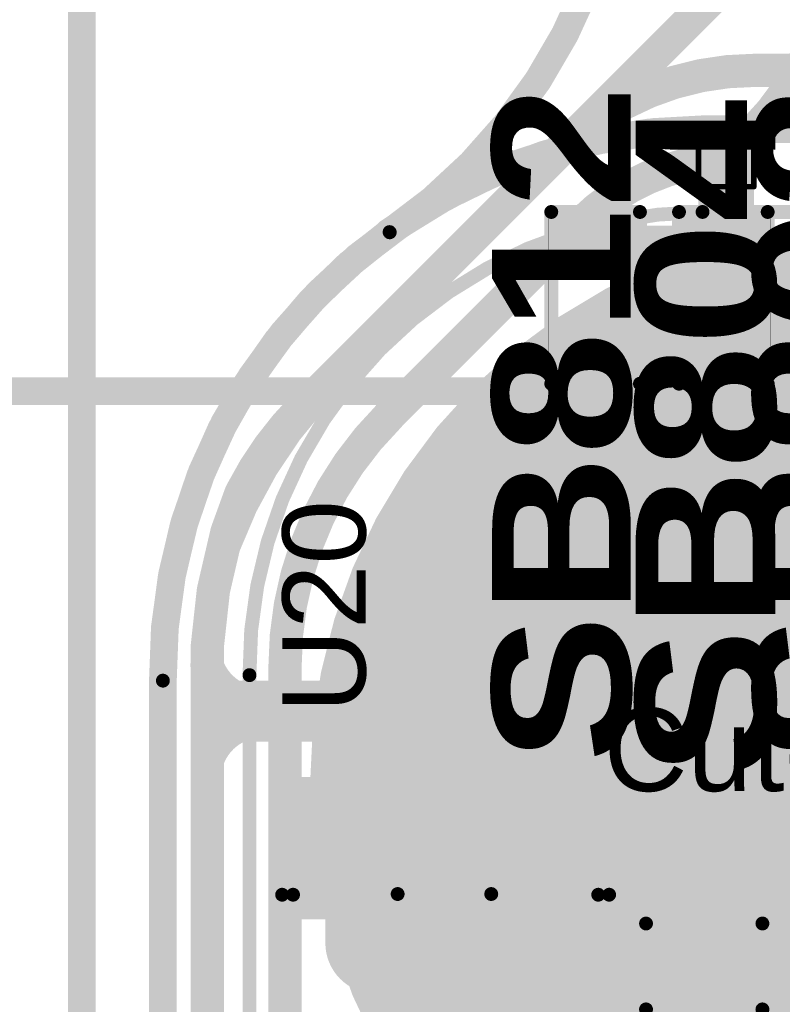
# Model space of a CAD drawing. Header units: inches. Extents: x -17 to 443, y -40 to 218.
# Drawn here: x -3.09 to 3.9, y 21.54 to 30.56 of the extents above; entities that cross this region are included whole.
import ezdxf

# ---------------------------------------------------------------- set-up
doc = ezdxf.new("R2010")
doc.units = ezdxf.units.IN
for name, color, linetype in [('Board Outline', 216, 'Continuous'), ('Bottom Layer', 5, 'Continuous'), ('Bottom Overlay', 54, 'Continuous'), ('Bottom Paste', 16, 'Continuous'), ('Bottom Solder', 6, 'Continuous'), ('Dimension', 6, 'Continuous'), ('Drill Drawing', 1, 'Continuous'), ('Fabrication', 76, 'Continuous'), ('Top Layer', 1, 'Continuous'), ('Top Overlay', 2, 'Continuous'), ('Top Paste', 8, 'Continuous'), ('Top Solder', 216, 'Continuous'), ('Via Holes', 16, 'Continuous')]:
    doc.layers.add(name, color=color, linetype=linetype)
doc.styles.add('Arial', font='', dxfattribs={"height": 0.2})
doc.styles.add('Arial Black_Bold', font='', dxfattribs={"height": 0.2})
doc.styles.get('Arial').set_extended_font_data('Arial')
doc.styles.get('Arial Black_Bold').set_extended_font_data('Arial Black', bold=True)

# ---------------------------------------------------------------- blocks, each defined once
blk = doc.blocks.new('S______B______0402_32')
at = {"layer": 'Top Layer'}
for points in [[(-0.6985, -0.3175), (-0.6985, 0.3174999999999999), (-0.2413000000000001, 0.3175), (-0.2412999999999999, -0.3174999999999999)], [(0.2413000000000001, -0.3175), (0.2412999999999999, 0.3174999999999999), (0.6985, 0.3175), (0.6985, -0.3174999999999999)]]:
    blk.add_hatch(color=1, dxfattribs=at).paths.add_polyline_path(points)
at = {"layer": 'Top Paste'}
for points in [[(-0.6985, -0.3175), (-0.6985, 0.3174999999999999), (-0.2413000000000001, 0.3175), (-0.2412999999999999, -0.3174999999999999)], [(0.2413000000000001, -0.3175), (0.2412999999999999, 0.3174999999999999), (0.6985, 0.3175), (0.6985, -0.3174999999999999)]]:
    blk.add_hatch(color=8, dxfattribs=at).paths.add_polyline_path(points)
at = {"layer": 'Top Solder'}
for points in [[(-0.75350116, -0.3725011600000001), (-0.75350116, 0.3725011599999999), (-0.18629884, 0.3725011600000001), (-0.1862988399999999, -0.3725011599999999)], [(0.18629884, -0.3725011600000001), (0.1862988399999999, 0.3725011599999999), (0.75350116, 0.3725011600000001), (0.75350116, -0.3725011599999999)]]:
    blk.add_hatch(color=216, dxfattribs=at).paths.add_polyline_path(points)
at = {"layer": 'Top Overlay'}
for points in [[(0.7874, 0.4064, 0.127, 0.127, 0), (-0.7874, 0.4064, 0.127, 0.127, 0)], [(-0.7874, -0.4064, 0.127, 0.127, 0), (-0.7874, 0.4064, 0.127, 0.127, 0)], [(0.7874, -0.4064, 0.127, 0.127, 0), (0.7874, 0.4064, 0.127, 0.127, 0)], [(0.7874, -0.4064, 0.127, 0.127, 0), (-0.7874, -0.4064, 0.127, 0.127, 0)], [(0.8128, -0.4318, 0.0032258, 0.0032258, 0), (-0.8128, -0.4318, 0.0032258, 0.0032258, 0)]]:
    blk.add_lwpolyline(points, format="xyseb", dxfattribs=at)
for points in [[(-0.8191499999999999, 0.4064, 0.0635, 0.0635, 1), (-0.7556499999999999, 0.4064, 0.0635, 0.0635, 1)], [(-0.8191499999999999, 0.4064, 0.0635, 0.0635, 1), (-0.7556499999999999, 0.4064, 0.0635, 0.0635, 1)], [(0.7556499999999999, 0.4064, 0.0635, 0.0635, 1), (0.8191499999999999, 0.4064, 0.0635, 0.0635, 1)], [(0.7556499999999999, 0.4064, 0.0635, 0.0635, 1), (0.8191499999999999, 0.4064, 0.0635, 0.0635, 1)], [(-0.8191499999999999, -0.4064, 0.0635, 0.0635, 1), (-0.7556499999999999, -0.4064, 0.0635, 0.0635, 1)], [(-0.8191499999999999, -0.4064, 0.0635, 0.0635, 1), (-0.7556499999999999, -0.4064, 0.0635, 0.0635, 1)], [(0.7556499999999999, -0.4064, 0.0635, 0.0635, 1), (0.8191499999999999, -0.4064, 0.0635, 0.0635, 1)], [(0.7556499999999999, -0.4064, 0.0635, 0.0635, 1), (0.8191499999999999, -0.4064, 0.0635, 0.0635, 1)], [(-0.81360518, -0.4318, 0.0016129, 0.0016129, 1), (-0.8119948199999999, -0.4318, 0.0016129, 0.0016129, 1)], [(0.8119948199999999, -0.4318, 0.0016129, 0.0016129, 1), (0.81360518, -0.4318, 0.0016129, 0.0016129, 1)]]:
    blk.add_lwpolyline(points, format="xyseb", close=True, dxfattribs=at)
blk = doc.blocks.new('SEMG_PAD_B_64')
at = {"layer": 'Bottom Layer'}
h = blk.add_hatch(color=5, dxfattribs=at)
edge = h.paths.add_edge_path()
edge.add_arc((2.794e-05, -9.98718602), 5.00000016, 0, 360)
at = {"layer": 'Bottom Paste'}
h = blk.add_hatch(color=16, dxfattribs=at)
edge = h.paths.add_edge_path()
edge.add_arc((2.794e-05, -9.98718602), 5.00000016, 0, 360)
at = {"layer": 'Bottom Solder'}
h = blk.add_hatch(color=6, dxfattribs=at)
edge = h.paths.add_edge_path()
edge.add_arc((2.794e-05, -9.98718602), 5.10160016, 0, 360)
at = {"layer": 'Bottom Overlay'}
for points in [[(5.683262699999999, 10.96579468, 0.127, 0.127, 0), (5.683262699999999, -10.96562958, 0.127, 0.127, 0)], [(5.683262699999999, -10.9657134, 0.127, 0.127, -0.4142135623730934), (1.53071576, -15.21263658, 0.127, 0.127, 0)], [(1.53071576, -15.21263658, 0.127, 0.127, 0), (-1.53065988, -15.21263658, 0.127, 0.127, 0)]]:
    blk.add_lwpolyline(points, format="xyseb", dxfattribs=at)
for points in [[(5.6515127, -10.96562958, 0.0635, 0.0635, 1), (5.715012699999999, -10.96562958, 0.0635, 0.0635, 1)], [(5.6515127, -10.9657134, 0.0635, 0.0635, 1), (5.715012699999999, -10.9657134, 0.0635, 0.0635, 1)], [(1.49896576, -15.21263658, 0.0635, 0.0635, 1), (1.56246576, -15.21263658, 0.0635, 0.0635, 1)], [(1.49896576, -15.21263658, 0.0635, 0.0635, 1), (1.56246576, -15.21263658, 0.0635, 0.0635, 1)]]:
    blk.add_lwpolyline(points, format="xyseb", close=True, dxfattribs=at)
blk = doc.blocks.new('SOT_23_5_69')
at = {"layer": 'Top Layer'}
for points in [[(-1.85000011, 1.25000004), (-0.74999977, 1.25000004), (-0.74999977, 0.65000124), (-1.85000011, 0.65000124)], [(0.74999977, 1.25000004), (1.85000011, 1.25000004), (1.85000011, 0.65000124), (0.74999977, 0.65000124)], [(-1.85000011, 0.2999994), (-0.74999977, 0.2999994), (-0.74999977, -0.2999994), (-1.85000011, -0.2999994)], [(-1.85000011, -0.65000124), (-0.74999977, -0.65000124), (-0.74999977, -1.25000004), (-1.85000011, -1.25000004)], [(0.74999977, -0.65000124), (1.85000011, -0.65000124), (1.85000011, -1.25000004), (0.74999977, -1.25000004)]]:
    blk.add_hatch(color=1, dxfattribs=at).paths.add_polyline_path(points)
at = {"layer": 'Top Paste'}
for points in [[(-1.85000011, 1.25000004), (-0.74999977, 1.25000004), (-0.74999977, 0.65000124), (-1.85000011, 0.65000124)], [(0.74999977, 1.25000004), (1.85000011, 1.25000004), (1.85000011, 0.65000124), (0.74999977, 0.65000124)], [(-1.85000011, 0.2999994), (-0.74999977, 0.2999994), (-0.74999977, -0.2999994), (-1.85000011, -0.2999994)], [(-1.85000011, -0.65000124), (-0.74999977, -0.65000124), (-0.74999977, -1.25000004), (-1.85000011, -1.25000004)], [(0.74999977, -0.65000124), (1.85000011, -0.65000124), (1.85000011, -1.25000004), (0.74999977, -1.25000004)]]:
    blk.add_hatch(color=8, dxfattribs=at).paths.add_polyline_path(points)
at = {"layer": 'Top Solder'}
for points in [[(-1.95160011, 1.35160004), (-0.6483997699999999, 1.35160004), (-0.6483997699999999, 0.54840124), (-1.95160011, 0.54840124)], [(0.6483997699999999, 1.35160004), (1.95160011, 1.35160004), (1.95160011, 0.54840124), (0.6483997699999999, 0.54840124)], [(-1.95160011, 0.4015993999999999), (-0.6483997699999999, 0.4015993999999999), (-0.6483997699999999, -0.4015993999999999), (-1.95160011, -0.4015993999999999)], [(-1.95160011, -0.54840124), (-0.6483997699999999, -0.54840124), (-0.6483997699999999, -1.35160004), (-1.95160011, -1.35160004)], [(0.6483997699999999, -0.54840124), (1.95160011, -0.54840124), (1.95160011, -1.35160004), (0.6483997699999999, -1.35160004)]]:
    blk.add_hatch(color=216, dxfattribs=at).paths.add_polyline_path(points)
at = {"layer": 'Top Overlay'}
for points in [[(-0.87900256, 1.4986, 0.127, 0.127, 0), (-0.87900256, 1.3986002, 0.127, 0.127, 0)], [(-0.87900256, 1.4986, 0.127, 0.127, 0), (0.8735949, 1.4986, 0.127, 0.127, 0)], [(0.8735949, 1.4986, 0.127, 0.127, 0), (0.8735974400000001, 1.3986002, 0.127, 0.127, 0)], [(-2.1336, 1.0668, 0.127, 0.127, 0), (-2.1336, 0.8128, 0.127, 0.127, 0)], [(-2.1336, 1.0668, 0.127, 0.127, 0), (-2.0066, 0.9397999999999999, 0.127, 0.127, 0)], [(-2.0066, 0.9397999999999999, 0.127, 0.127, 0), (-2.1336, 0.8128, 0.127, 0.127, 0)], [(0.88000078, 0.43999912, 0.127, 0.127, 0), (0.8800033199999999, -0.41800018, 0.127, 0.127, 0)], [(-0.87900256, -1.3986002, 0.127, 0.127, 0), (-0.87900256, -1.4986, 0.127, 0.127, 0)], [(0.8735974400000001, -1.3986002, 0.127, 0.127, 0), (0.8735949, -1.4986, 0.127, 0.127, 0)], [(-0.87900256, -1.4986, 0.127, 0.127, 0), (0.8735949, -1.4986, 0.127, 0.127, 0)]]:
    blk.add_lwpolyline(points, format="xyseb", dxfattribs=at)
for points in [[(-0.9107525599999998, 1.4986, 0.0635, 0.0635, 1), (-0.8472525599999999, 1.4986, 0.0635, 0.0635, 1)], [(-0.9107525599999998, 1.4986, 0.0635, 0.0635, 1), (-0.8472525599999999, 1.4986, 0.0635, 0.0635, 1)], [(0.8418448999999999, 1.4986, 0.0635, 0.0635, 1), (0.9053449, 1.4986, 0.0635, 0.0635, 1)], [(0.8418448999999999, 1.4986, 0.0635, 0.0635, 1), (0.9053449, 1.4986, 0.0635, 0.0635, 1)], [(-0.9107525599999998, 1.3986002, 0.0635, 0.0635, 1), (-0.8472525599999999, 1.3986002, 0.0635, 0.0635, 1)], [(0.84184744, 1.3986002, 0.0635, 0.0635, 1), (0.9053474399999999, 1.3986002, 0.0635, 0.0635, 1)], [(-2.16535, 1.0668, 0.0635, 0.0635, 1), (-2.10185, 1.0668, 0.0635, 0.0635, 1)], [(-2.16535, 1.0668, 0.0635, 0.0635, 1), (-2.10185, 1.0668, 0.0635, 0.0635, 1)], [(-2.03835, 0.9397999999999999, 0.0635, 0.0635, 1), (-1.97485, 0.9397999999999999, 0.0635, 0.0635, 1)], [(-2.03835, 0.9397999999999999, 0.0635, 0.0635, 1), (-1.97485, 0.9397999999999999, 0.0635, 0.0635, 1)], [(-2.16535, 0.8128, 0.0635, 0.0635, 1), (-2.10185, 0.8128, 0.0635, 0.0635, 1)], [(-2.16535, 0.8128, 0.0635, 0.0635, 1), (-2.10185, 0.8128, 0.0635, 0.0635, 1)], [(0.84825078, 0.43999912, 0.0635, 0.0635, 1), (0.91175078, 0.43999912, 0.0635, 0.0635, 1)], [(0.8482533200000001, -0.41800018, 0.0635, 0.0635, 1), (0.9117533199999999, -0.41800018, 0.0635, 0.0635, 1)], [(-0.9107525599999998, -1.3986002, 0.0635, 0.0635, 1), (-0.8472525599999999, -1.3986002, 0.0635, 0.0635, 1)], [(0.84184744, -1.3986002, 0.0635, 0.0635, 1), (0.9053474399999999, -1.3986002, 0.0635, 0.0635, 1)], [(-0.9107525599999998, -1.4986, 0.0635, 0.0635, 1), (-0.8472525599999999, -1.4986, 0.0635, 0.0635, 1)], [(-0.9107525599999998, -1.4986, 0.0635, 0.0635, 1), (-0.8472525599999999, -1.4986, 0.0635, 0.0635, 1)], [(0.8418448999999999, -1.4986, 0.0635, 0.0635, 1), (0.9053449, -1.4986, 0.0635, 0.0635, 1)], [(0.8418448999999999, -1.4986, 0.0635, 0.0635, 1), (0.9053449, -1.4986, 0.0635, 0.0635, 1)]]:
    blk.add_lwpolyline(points, format="xyseb", close=True, dxfattribs=at)
blk = doc.blocks.new('S______B______0402_91')
at = {"layer": 'Top Layer'}
for points in [[(-0.6985, -0.3175), (-0.6985, 0.3175), (-0.2412999999999999, 0.3175), (-0.2413, -0.3175)], [(0.2412999999999999, -0.3175), (0.2413, 0.3175), (0.6985, 0.3175), (0.6985, -0.3175)]]:
    blk.add_hatch(color=1, dxfattribs=at).paths.add_polyline_path(points)
at = {"layer": 'Top Paste'}
for points in [[(-0.6985, -0.3175), (-0.6985, 0.3175), (-0.2412999999999999, 0.3175), (-0.2413, -0.3175)], [(0.2412999999999999, -0.3175), (0.2413, 0.3175), (0.6985, 0.3175), (0.6985, -0.3175)]]:
    blk.add_hatch(color=8, dxfattribs=at).paths.add_polyline_path(points)
at = {"layer": 'Top Solder'}
for points in [[(-0.75350116, -0.37250116), (-0.75350116, 0.37250116), (-0.1862988399999999, 0.37250116), (-0.18629884, -0.37250116)], [(0.1862988399999999, -0.37250116), (0.18629884, 0.37250116), (0.75350116, 0.37250116), (0.75350116, -0.37250116)]]:
    blk.add_hatch(color=216, dxfattribs=at).paths.add_polyline_path(points)
at = {"layer": 'Top Overlay'}
for points in [[(-0.7874, 0.4064, 0.127, 0.127, 0), (0.7874, 0.4064, 0.127, 0.127, 0)], [(-0.7874, 0.4064, 0.127, 0.127, 0), (-0.7874, -0.4064, 0.127, 0.127, 0)], [(0.7874, 0.4064, 0.127, 0.127, 0), (0.7874, -0.4064, 0.127, 0.127, 0)], [(-0.7874, -0.4064, 0.127, 0.127, 0), (0.7874, -0.4064, 0.127, 0.127, 0)], [(-0.8128, -0.4318, 0.0032258, 0.0032258, 0), (0.8128, -0.4318, 0.0032258, 0.0032258, 0)]]:
    blk.add_lwpolyline(points, format="xyseb", dxfattribs=at)
for points in [[(-0.8191499999999999, 0.4064, 0.0635, 0.0635, 1), (-0.7556499999999999, 0.4064, 0.0635, 0.0635, 1)], [(-0.8191499999999999, 0.4064, 0.0635, 0.0635, 1), (-0.7556499999999999, 0.4064, 0.0635, 0.0635, 1)], [(0.7556499999999999, 0.4064, 0.0635, 0.0635, 1), (0.8191499999999999, 0.4064, 0.0635, 0.0635, 1)], [(0.7556499999999999, 0.4064, 0.0635, 0.0635, 1), (0.8191499999999999, 0.4064, 0.0635, 0.0635, 1)], [(-0.8191499999999999, -0.4064, 0.0635, 0.0635, 1), (-0.7556499999999999, -0.4064, 0.0635, 0.0635, 1)], [(-0.8191499999999999, -0.4064, 0.0635, 0.0635, 1), (-0.7556499999999999, -0.4064, 0.0635, 0.0635, 1)], [(0.7556499999999999, -0.4064, 0.0635, 0.0635, 1), (0.8191499999999999, -0.4064, 0.0635, 0.0635, 1)], [(0.7556499999999999, -0.4064, 0.0635, 0.0635, 1), (0.8191499999999999, -0.4064, 0.0635, 0.0635, 1)], [(-0.81360518, -0.4318, 0.0016129, 0.0016129, 1), (-0.8119948199999999, -0.4318, 0.0016129, 0.0016129, 1)], [(0.8119948199999999, -0.4318, 0.0016129, 0.0016129, 1), (0.81360518, -0.4318, 0.0016129, 0.0016129, 1)]]:
    blk.add_lwpolyline(points, format="xyseb", close=True, dxfattribs=at)
at = {"layer": 'Top Overlay', "style": 'Arial Black_Bold'}
blk.add_text('SB804', height=1.27, dxfattribs=at).set_placement((-4.388096379999999, -0.46522386))
blk = doc.blocks.new('C___0603_219')
at = {"layer": 'Top Layer'}
for points in [[(-0.3809999999999999, 0.4445), (-0.3809999999999999, -0.4445), (-1.143, -0.4445), (-1.143, 0.4445)], [(1.143, 0.4445), (1.143, -0.4445), (0.3809999999999999, -0.4445), (0.3809999999999999, 0.4445)]]:
    blk.add_hatch(color=1, dxfattribs=at).paths.add_polyline_path(points)
at = {"layer": 'Top Paste'}
for points in [[(-0.3809999999999999, 0.4445), (-0.3809999999999999, -0.4445), (-1.143, -0.4445), (-1.143, 0.4445)], [(1.143, 0.4445), (1.143, -0.4445), (0.3809999999999999, -0.4445), (0.3809999999999999, 0.4445)]]:
    blk.add_hatch(color=8, dxfattribs=at).paths.add_polyline_path(points)
at = {"layer": 'Top Solder'}
for points in [[(-0.3210001199999999, 0.50449988), (-0.3210001199999999, -0.50449988), (-1.20299988, -0.50449988), (-1.20299988, 0.50449988)], [(1.20299988, 0.50449988), (1.20299988, -0.50449988), (0.3210001199999999, -0.50449988), (0.3210001199999999, 0.50449988)]]:
    blk.add_hatch(color=216, dxfattribs=at).paths.add_polyline_path(points)
at = {"layer": 'Top Overlay'}
for points in [[(-0.4571999999999999, 0.5334, 0.127, 0.127, 0), (-1.2446, 0.5334, 0.127, 0.127, 0)], [(-1.2446, -0.5334, 0.127, 0.127, 0), (-1.2446, 0.5334, 0.127, 0.127, 0)], [(1.2446, 0.5334, 0.127, 0.127, 0), (0.4571999999999999, 0.5334, 0.127, 0.127, 0)], [(1.2446, -0.5334, 0.127, 0.127, 0), (1.2446, 0.5334, 0.127, 0.127, 0)], [(-0.4571999999999999, -0.5334, 0.127, 0.127, 0), (-1.2446, -0.5334, 0.127, 0.127, 0)], [(1.2446, -0.5334, 0.127, 0.127, 0), (0.4571999999999999, -0.5334, 0.127, 0.127, 0)]]:
    blk.add_lwpolyline(points, format="xyseb", dxfattribs=at)
for points in [[(-1.27635, 0.5334, 0.0635, 0.0635, 1), (-1.21285, 0.5334, 0.0635, 0.0635, 1)], [(-1.27635, 0.5334, 0.0635, 0.0635, 1), (-1.21285, 0.5334, 0.0635, 0.0635, 1)], [(-0.4889499999999999, 0.5334, 0.0635, 0.0635, 1), (-0.42545, 0.5334, 0.0635, 0.0635, 1)], [(0.42545, 0.5334, 0.0635, 0.0635, 1), (0.4889499999999999, 0.5334, 0.0635, 0.0635, 1)], [(1.21285, 0.5334, 0.0635, 0.0635, 1), (1.27635, 0.5334, 0.0635, 0.0635, 1)], [(1.21285, 0.5334, 0.0635, 0.0635, 1), (1.27635, 0.5334, 0.0635, 0.0635, 1)], [(-1.27635, -0.5334, 0.0635, 0.0635, 1), (-1.21285, -0.5334, 0.0635, 0.0635, 1)], [(-1.27635, -0.5334, 0.0635, 0.0635, 1), (-1.21285, -0.5334, 0.0635, 0.0635, 1)], [(-0.4889499999999999, -0.5334, 0.0635, 0.0635, 1), (-0.42545, -0.5334, 0.0635, 0.0635, 1)], [(0.42545, -0.5334, 0.0635, 0.0635, 1), (0.4889499999999999, -0.5334, 0.0635, 0.0635, 1)], [(1.21285, -0.5334, 0.0635, 0.0635, 1), (1.27635, -0.5334, 0.0635, 0.0635, 1)], [(1.21285, -0.5334, 0.0635, 0.0635, 1), (1.27635, -0.5334, 0.0635, 0.0635, 1)]]:
    blk.add_lwpolyline(points, format="xyseb", close=True, dxfattribs=at)

msp = doc.modelspace()

# ---------------------------------------------------------------- hatches: boundary and pattern name
at = {"layer": 'Bottom Layer'}
h = msp.add_hatch(color=5, dxfattribs=at)
edge = h.paths.add_edge_path()
edge.add_arc((3.38441538, 29.28747762), 0.2999994, 0, 360)
at = {"layer": 'Top Layer'}
h = msp.add_hatch(color=1, dxfattribs=at)
edge = h.paths.add_edge_path()
edge.add_arc((3.38441538, 29.28747762), 0.2999994, 0, 360)
for points in [[(-1.2498832, 23.94308902), (1.9086576, 23.94308902), (1.9086576, 24.50402262), (-1.2498832, 24.50402262)], [(1.46373596, 22.41747612), (2.44211856, 22.41747612), (2.44211856, 24.17685284), (1.46373596, 24.17685284)]]:
    msp.add_hatch(color=1, dxfattribs=at).paths.add_polyline_path(points)
at = {"layer": 'Via Holes'}
h = msp.add_hatch(color=7, dxfattribs=at)
edge = h.paths.add_edge_path()
edge.add_arc((3.38441538, 29.28747762), 0.1499997, 0, 360)

# ---------------------------------------------------------------- linework, layer by layer
at = {"layer": 'Board Outline'}
for points in [[(2.46999252, 32.79238044, 0.127, 0.127, -0.2500687460615742), (0.30141672, 28.61523106, 0.127, 0.127, 0)], [(-1.7777841, 24.50402262, 0.127, 0.127, -0.2441754300213252), (0.29994352, 28.61727575999999, 0.127, 0.127, 0)], [(-1.77794412, 2.64836656, 0.127, 0.127, 0), (-1.7777841, 24.50402262, 0.127, 0.127, 0)]]:
    msp.add_lwpolyline(points, format="xyseb", dxfattribs=at)
for points in [[(0.26819352, 28.61727575999999, 0.0635, 0.0635, 1), (0.33169352, 28.61727575999999, 0.0635, 0.0635, 1)], [(0.26966672, 28.61523106, 0.0635, 0.0635, 1), (0.33316672, 28.61523106, 0.0635, 0.0635, 1)], [(-1.8095341, 24.50402262, 0.0635, 0.0635, 1), (-1.7460341, 24.50402262, 0.0635, 0.0635, 1)], [(-1.8095341, 24.50402262, 0.0635, 0.0635, 1), (-1.7460341, 24.50402262, 0.0635, 0.0635, 1)]]:
    msp.add_lwpolyline(points, format="xyseb", close=True, dxfattribs=at)
at = {"layer": 'Bottom Layer'}
for points in [[(4.37747156, 31.33263736, 0.3048, 0.3048, -0.198912367379658), (3.63352334, 29.53658558, 0.3048, 0.3048, 0)], [(-0.4857622999999999, 27.01931096, 0.3048, 0.3048, 0), (3.24501764, 30.75008836, 0.3048, 0.3048, 0)], [(3.38441538, 29.28747762, 0.3048, 0.3048, 0), (3.63352334, 29.53658558, 0.3048, 0.3048, 0)], [(2.06109824, 28.69982068, 0.3048, 0.3048, -0.1858357086399602), (3.38441538, 29.28747762, 0.3048, 0.3048, 0)], [(0.29372814, 26.93245058, 0.3048, 0.3048, 0), (2.06109824, 28.69982068, 0.3048, 0.3048, 0)], [(-1.05392728, 26.23686142, 0.3048, 0.3048, -0.07877396736360434), (-0.4862956999999999, 27.01877756, 0.3048, 0.3048, 0)], [(-0.4862956999999999, 27.01877756, 0.3048, 0.3048, -6.112010334763618e-05), (-0.4857622999999999, 27.01931096, 0.3048, 0.3048, 0)], [(-0.6585127799999999, 24.63182272, 0.3048, 0.3048, -0.1989795431283382), (0.29372814, 26.92988772, 0.3048, 0.3048, 0)], [(-1.19028718, 25.86768004, 0.3048, 0.3048, 0), (-1.0625836, 26.21971388, 0.3048, 0.3048, 0)], [(-1.0625836, 26.21971642, 0.3048, 0.3048, 0), (-1.06257852, 26.21972912, 0.3048, 0.3048, 0)], [(-1.0625836, 26.21971388, 0.3048, 0.3048, 0), (-1.06258106, 26.2197215, 0.3048, 0.3048, 0)], [(-1.0625836, 26.21971388, 0.3048, 0.3048, 0), (-1.0625836, 26.21971642, 0.3048, 0.3048, 0)], [(-1.06257598, 26.21972912, 0.3048, 0.3048, -0.00155508119086942), (-1.05392728, 26.23686142, 0.3048, 0.3048, 0)], [(-1.31488688, 25.33130824, 0.3048, 0.3048, 0), (-1.19028718, 25.86768004, 0.3048, 0.3048, 0)], [(-1.3713968, 24.8125742, 0.3048, 0.3048, 0), (-1.31488688, 25.33130824, 0.3048, 0.3048, 0)], [(-1.3713968, 16.7669464, 0.3048, 0.3048, 0), (-1.3713968, 24.8125742, 0.3048, 0.3048, 0)], [(-0.6585127799999999, 24.63182272, 0.3048, 0.3048, 0), (-0.6585102399999999, 24.6300625, 0.3048, 0.3048, 0)], [(-0.6585102399999999, 19.22757394, 0.3048, 0.3048, 0), (-0.6585102399999999, 24.6300625, 0.3048, 0.3048, 0)]]:
    msp.add_lwpolyline(points, format="xyseb", dxfattribs=at)
for points in [[(3.55732334, 29.53658558, 0.1524, 0.1524, 1), (3.70972334, 29.53658558, 0.1524, 0.1524, 1)], [(3.55732334, 29.53658558, 0.1524, 0.1524, 1), (3.70972334, 29.53658558, 0.1524, 0.1524, 1)], [(3.30821538, 29.28747762, 0.1524, 0.1524, 1), (3.46061538, 29.28747762, 0.1524, 0.1524, 1)], [(3.30821538, 29.28747762, 0.1524, 0.1524, 1), (3.46061538, 29.28747762, 0.1524, 0.1524, 1)], [(1.98489824, 28.69982068, 0.1524, 0.1524, 1), (2.13729824, 28.69982068, 0.1524, 0.1524, 1)], [(1.98489824, 28.69982068, 0.1524, 0.1524, 1), (2.13729824, 28.69982068, 0.1524, 0.1524, 1)], [(-0.5624956999999999, 27.01877756, 0.1524, 0.1524, 1), (-0.4100957, 27.01877756, 0.1524, 0.1524, 1)], [(-0.5624956999999999, 27.01877756, 0.1524, 0.1524, 1), (-0.4100957, 27.01877756, 0.1524, 0.1524, 1)], [(-0.5619622999999999, 27.01931096, 0.1524, 0.1524, 1), (-0.4095623, 27.01931096, 0.1524, 0.1524, 1)], [(-0.5619622999999999, 27.01931096, 0.1524, 0.1524, 1), (-0.4095623, 27.01931096, 0.1524, 0.1524, 1)], [(0.21752814, 26.93245058, 0.1524, 0.1524, 1), (0.36992814, 26.93245058, 0.1524, 0.1524, 1)], [(0.21752814, 26.92988772, 0.1524, 0.1524, 1), (0.36992814, 26.92988772, 0.1524, 0.1524, 1)], [(-1.1387836, 26.21971642, 0.1524, 0.1524, 1), (-0.9863835999999999, 26.21971642, 0.1524, 0.1524, 1)], [(-1.1387836, 26.21971642, 0.1524, 0.1524, 1), (-0.9863835999999999, 26.21971642, 0.1524, 0.1524, 1)], [(-1.1387836, 26.21971388, 0.1524, 0.1524, 1), (-0.9863835999999999, 26.21971388, 0.1524, 0.1524, 1)], [(-1.1387836, 26.21971388, 0.1524, 0.1524, 1), (-0.9863835999999999, 26.21971388, 0.1524, 0.1524, 1)], [(-1.1387836, 26.21971388, 0.1524, 0.1524, 1), (-0.9863835999999999, 26.21971388, 0.1524, 0.1524, 1)], [(-1.13878106, 26.2197215, 0.1524, 0.1524, 1), (-0.9863810599999999, 26.2197215, 0.1524, 0.1524, 1)], [(-1.13877852, 26.21972912, 0.1524, 0.1524, 1), (-0.98637852, 26.21972912, 0.1524, 0.1524, 1)], [(-1.13877598, 26.21972912, 0.1524, 0.1524, 1), (-0.9863759799999999, 26.21972912, 0.1524, 0.1524, 1)], [(-1.13012728, 26.23686142, 0.1524, 0.1524, 1), (-0.9777272799999999, 26.23686142, 0.1524, 0.1524, 1)], [(-1.13012728, 26.23686142, 0.1524, 0.1524, 1), (-0.9777272799999999, 26.23686142, 0.1524, 0.1524, 1)], [(-1.26648718, 25.86768004, 0.1524, 0.1524, 1), (-1.11408718, 25.86768004, 0.1524, 0.1524, 1)], [(-1.26648718, 25.86768004, 0.1524, 0.1524, 1), (-1.11408718, 25.86768004, 0.1524, 0.1524, 1)], [(-1.39108688, 25.33130824, 0.1524, 0.1524, 1), (-1.23868688, 25.33130824, 0.1524, 0.1524, 1)], [(-1.39108688, 25.33130824, 0.1524, 0.1524, 1), (-1.23868688, 25.33130824, 0.1524, 0.1524, 1)], [(-1.4475968, 24.8125742, 0.1524, 0.1524, 1), (-1.2951968, 24.8125742, 0.1524, 0.1524, 1)], [(-1.4475968, 24.8125742, 0.1524, 0.1524, 1), (-1.2951968, 24.8125742, 0.1524, 0.1524, 1)], [(-0.73471278, 24.63182272, 0.1524, 0.1524, 1), (-0.58231278, 24.63182272, 0.1524, 0.1524, 1)], [(-0.73471278, 24.63182272, 0.1524, 0.1524, 1), (-0.58231278, 24.63182272, 0.1524, 0.1524, 1)], [(-0.73471024, 24.6300625, 0.1524, 0.1524, 1), (-0.58231024, 24.6300625, 0.1524, 0.1524, 1)], [(-0.73471024, 24.6300625, 0.1524, 0.1524, 1), (-0.58231024, 24.6300625, 0.1524, 0.1524, 1)]]:
    msp.add_lwpolyline(points, format="xyseb", close=True, dxfattribs=at)
at = {"layer": 'Dimension'}
for points in [[(-2.52168152, 17.06951628, 0.254, 0.254, 0), (-2.52168152, 192.48185278, 0.254, 0.254, 0)], [(-9.296399999999998, 27.15935132, 0.254, 0.254, 0), (9.41042568, 27.15935132, 0.254, 0.254, 0)]]:
    msp.add_lwpolyline(points, format="xyseb", dxfattribs=at)
at = {"layer": 'Drill Drawing'}
for points in [[(3.13041538, 29.54147762, 0.0508, 0.0508, 0), (3.63841538, 29.54147762, 0.0508, 0.0508, 0)], [(3.13041538, 29.03347762, 0.0508, 0.0508, 0), (3.13041538, 29.54147762, 0.0508, 0.0508, 0)], [(3.63841538, 29.03347762, 0.0508, 0.0508, 0), (3.63841538, 29.54147762, 0.0508, 0.0508, 0)], [(3.13041538, 29.03347762, 0.0508, 0.0508, 0), (3.63841538, 29.03347762, 0.0508, 0.0508, 0)]]:
    msp.add_lwpolyline(points, format="xyseb", dxfattribs=at)
for points in [[(3.11771538, 29.54147762, 0.0254, 0.0254, 1), (3.14311538, 29.54147762, 0.0254, 0.0254, 1)], [(3.11771538, 29.54147762, 0.0254, 0.0254, 1), (3.14311538, 29.54147762, 0.0254, 0.0254, 1)], [(3.62571538, 29.54147762, 0.0254, 0.0254, 1), (3.65111538, 29.54147762, 0.0254, 0.0254, 1)], [(3.62571538, 29.54147762, 0.0254, 0.0254, 1), (3.65111538, 29.54147762, 0.0254, 0.0254, 1)], [(3.11771538, 29.03347762, 0.0254, 0.0254, 1), (3.14311538, 29.03347762, 0.0254, 0.0254, 1)], [(3.11771538, 29.03347762, 0.0254, 0.0254, 1), (3.14311538, 29.03347762, 0.0254, 0.0254, 1)], [(3.62571538, 29.03347762, 0.0254, 0.0254, 1), (3.65111538, 29.03347762, 0.0254, 0.0254, 1)], [(3.62571538, 29.03347762, 0.0254, 0.0254, 1), (3.65111538, 29.03347762, 0.0254, 0.0254, 1)]]:
    msp.add_lwpolyline(points, format="xyseb", close=True, dxfattribs=at)
at = {"layer": 'Fabrication'}
for points in [[(2.46999252, 32.79238044, 0.254, 0.254, -0.2500687460615742), (0.30141672, 28.61523106, 0.254, 0.254, 0)], [(-1.77797968, 24.50395404, 0.254, 0.254, -0.414213562373093), (3.16552834, 29.55981642, 0.254, 0.254, 0)], [(0.29255466, 28.61521836, 0.254, 0.254, -0.1546127337349249), (3.16116716, 29.55958528, 0.254, 0.254, 0)], [(3.16116716, 29.55958528, 0.254, 0.254, 0), (6.24052092, 29.55958528, 0.254, 0.254, 0)], [(3.16552834, 29.55981642, 0.254, 0.254, 0), (6.2448821, 29.55981642, 0.254, 0.254, 0)], [(-1.7777841, 24.50402262, 0.254, 0.254, -0.2441754300213252), (0.29994352, 28.61727575999999, 0.254, 0.254, 0)], [(-1.77794412, 2.64836656, 0.254, 0.254, 0), (-1.7777841, 24.50402262, 0.254, 0.254, 0)]]:
    msp.add_lwpolyline(points, format="xyseb", dxfattribs=at)
for points in [[(3.09766716, 29.55958528, 0.127, 0.127, 1), (3.22466716, 29.55958528, 0.127, 0.127, 1)], [(3.09766716, 29.55958528, 0.127, 0.127, 1), (3.22466716, 29.55958528, 0.127, 0.127, 1)], [(3.10202834, 29.55981642, 0.127, 0.127, 1), (3.22902834, 29.55981642, 0.127, 0.127, 1)], [(3.10202834, 29.55981642, 0.127, 0.127, 1), (3.22902834, 29.55981642, 0.127, 0.127, 1)], [(0.22905466, 28.61521836, 0.127, 0.127, 1), (0.35605466, 28.61521836, 0.127, 0.127, 1)], [(0.23644352, 28.61727575999999, 0.127, 0.127, 1), (0.36344352, 28.61727575999999, 0.127, 0.127, 1)], [(0.23791672, 28.61523106, 0.127, 0.127, 1), (0.36491672, 28.61523106, 0.127, 0.127, 1)], [(9.6989773, 23.5761784, 0.254, 0.254, 1), (-0.30102302, 23.5761784, 0.254, 0.254, 1)], [(-1.84147968, 24.50395404, 0.127, 0.127, 1), (-1.71447968, 24.50395404, 0.127, 0.127, 1)], [(-1.8412841, 24.50402262, 0.127, 0.127, 1), (-1.7142841, 24.50402262, 0.127, 0.127, 1)], [(-1.8412841, 24.50402262, 0.127, 0.127, 1), (-1.7142841, 24.50402262, 0.127, 0.127, 1)], [(-0.36452302, 23.5761784, 0.127, 0.127, 1), (-0.23752302, 23.5761784, 0.127, 0.127, 1)]]:
    msp.add_lwpolyline(points, format="xyseb", close=True, dxfattribs=at)
at = {"layer": 'Top Layer'}
for points in [[(1.85125614, 29.3563294, 0.3048, 0.3048, -0.198912367379658), (3.64730792, 30.10027762, 0.3048, 0.3048, 0)], [(3.64730792, 30.10027762, 0.3048, 0.3048, 0), (6.51260318, 30.10027762, 0.3048, 0.3048, 0)], [(3.38441538, 28.56027816, 0.508, 0.508, 0), (3.38441538, 29.28747762, 0.508, 0.508, 0)], [(-0.3938143, 27.11125896, 0.3048, 0.3048, 0), (1.85125614, 29.3563294, 0.3048, 0.3048, 0)], [(2.18814396, 28.48407816, 0.3809999999999999, 0.3809999999999999, 0), (3.38441538, 28.48407816, 0.3809999999999999, 0.3809999999999999, 0)], [(2.18814396, 23.39188616, 0.508, 0.508, 0), (2.18814396, 27.49579718, 0.508, 0.508, 0)], [(2.138299, 27.41864214, 0.3048, 0.3048, 0), (2.138299, 27.54427816, 0.3048, 0.3048, 0)], [(3.38441538, 27.54427816, 0.3048, 0.3048, -0.1989123479952574), (4.0980868, 25.8213225, 0.3048, 0.3048, 0)], [(-1.21492264, 25.7515995, 0.3048, 0.3048, -0.09433977142784497), (-0.39381684, 27.11125642, 0.3048, 0.3048, 0)], [(-1.31084828, 25.34869454, 0.3048, 0.3048, 0), (-1.22554746, 25.71590234, 0.3048, 0.3048, 0)], [(-1.22554746, 25.71590234, 0.3048, 0.3048, 0), (-1.22520202, 25.71738062, 0.3048, 0.3048, 0)], [(-1.22520202, 25.71738062, 0.3048, 0.3048, -0.02933062316996695), (-1.21492264, 25.7515995, 0.3048, 0.3048, 0)], [(2.18704922, 25.05976954, 0.508, 0.508, 0), (2.18704922, 25.52089892, 0.508, 0.508, 0)], [(-1.36961626, 24.82891656, 0.3048, 0.3048, 0), (-1.31680712, 25.3136908, 0.3048, 0.3048, 0)], [(-1.31680712, 25.3136908, 0.3048, 0.3048, -0.02914813596146702), (-1.31084828, 25.34869454, 0.3048, 0.3048, 0)], [(2.18704922, 25.05976954, 0.508, 0.508, -0.4142135623730951), (1.36626854, 24.23898886, 0.508, 0.508, 0)], [(-1.37140696, 24.7959118, 0.3048, 0.3048, -0.02713053692275998), (-1.36961372, 24.82891656, 0.3048, 0.3048, 0)], [(-1.37140696, 24.55784268, 0.3048, 0.3048, 0), (-1.37140696, 24.7971437, 0.3048, 0.3048, 0)], [(-1.37140696, 24.64034188, 0.3048, 0.3048, 0), (-1.37140696, 24.7959118, 0.3048, 0.3048, 0)], [(-1.37140696, 24.64034188, 0.3048, 0.3048, -0.002711856999951044), (-1.37329926, 24.64571652, 0.3048, 0.3048, 0)], [(-1.37140696, 24.55784268, 0.3048, 0.3048, 0), (-1.37140696, 24.64034188, 0.3048, 0.3048, 0)], [(-1.12129824, 24.35247098, 0.3048, 0.3048, -0.1879201885850134), (-1.37140696, 24.64034188, 0.3048, 0.3048, 0)], [(-1.37140696, 24.55784268, 0.3048, 0.3048, -0.001001811079604092), (-1.37142982, 24.55939462, 0.3048, 0.3048, 0)], [(-1.37140696, 24.55784014, 0.3048, 0.3048, 0), (-1.37140696, 24.55784268, 0.3048, 0.3048, 0)], [(-1.37140696, 23.84041714, 0.3048, 0.3048, 0), (-1.37140696, 24.55784014, 0.3048, 0.3048, 0)], [(-0.9842017399999999, 24.17685792, 0.3048, 0.3048, -0.409476215934279), (-1.37140696, 24.55784014, 0.3048, 0.3048, 0)], [(2.1108543, 24.55859706, 0.3048, 0.3048, -0.001001811079603981), (2.11083144, 24.55704512, 0.3048, 0.3048, 0)], [(2.11083144, 24.55704258, 0.3048, 0.3048, 0), (2.11083144, 24.55704512, 0.3048, 0.3048, 0)], [(2.11083144, 23.94833666, 0.3048, 0.3048, 0), (2.11083144, 24.55704258, 0.3048, 0.3048, 0)], [(1.1799824, 24.23898886, 0.508, 0.508, 0), (1.36626854, 24.23898886, 0.508, 0.508, 0)], [(0.42742866, 24.212423, 0.508, 0.508, 0), (0.88855804, 24.212423, 0.508, 0.508, 0)], [(0.88855804, 24.212423, 0.508, 0.508, -0.07400152211037532), (1.12755934, 24.17685538, 0.508, 0.508, 0)], [(1.12755934, 24.17685538, 0.508, 0.508, -0.3300938599748834), (1.70933872, 23.39164232, 0.508, 0.508, 0)], [(-1.37146284, 16.7669464, 0.3048, 0.3048, 0), (-1.3714095, 24.1427, 0.3048, 0.3048, 0)], [(-1.09060234, 24.12369826, 0.3048, 0.3048, 0), (-0.84621116, 24.18401818, 0.3048, 0.3048, 0)], [(-0.84620862, 24.18401818, 0.3048, 0.3048, 0), (0.3293872, 24.17685538, 0.3048, 0.3048, 0)], [(0.3293872, 24.17685538, 0.3048, 0.3048, 0), (1.12755934, 24.17685538, 0.3048, 0.3048, 0)], [(1.12755934, 24.17685538, 0.3048, 0.3048, 0), (1.61142426, 24.17685538, 0.3048, 0.3048, 0)], [(1.58563564, 24.18322062, 0.3048, 0.3048, 0), (1.61142426, 24.17685538, 0.3048, 0.3048, 0)], [(1.61142426, 24.17685538, 0.3048, 0.3048, 0), (1.69228008, 24.17685538, 0.3048, 0.3048, 0)], [(1.61142426, 24.17685538, 0.3048, 0.3048, 0), (1.83002682, 24.1229007, 0.3048, 0.3048, 0)], [(1.71768008, 24.17685538, 0.3048, 0.3048, -0.269513567605686), (2.11083144, 23.94833666, 0.3048, 0.3048, 0)], [(-1.36800336, 23.77965272, 0.3048, 0.3048, -0.190729243625743), (-1.11600234, 24.07289826, 0.3048, 0.3048, 0)], [(1.83002682, 24.1229007, 0.3048, 0.3048, -0.1907292436257429), (2.08202784, 23.82965516, 0.3048, 0.3048, 0)], [(2.11083144, 23.83961958, 0.3048, 0.3048, 0), (2.11083144, 23.94833666, 0.3048, 0.3048, 0)], [(2.11083144, 23.94833666, 0.3048, 0.3048, -0.1301684832040122), (2.17013536, 23.7244001, 0.3048, 0.3048, 0)], [(1.70933872, 23.20535618, 0.508, 0.508, 0), (1.70933872, 23.39164232, 0.508, 0.508, 0)], [(2.18814396, 23.39188616, 0.508, 0.508, -0.4142135623730951), (1.76373536, 22.96747756, 0.508, 0.508, 0)], [(-0.13626592, 22.09677826, 0.3048, 0.3048, 0), (-0.13626592, 22.96747756, 0.3048, 0.3048, 0)], [(0.17453356, 21.78597878, 0.3048, 0.3048, -0.4142135623730951), (-0.13626592, 22.09677826, 0.3048, 0.3048, 0)], [(0.17453356, 21.78597878, 0.3048, 0.3048, 0), (3.15828934, 21.78597878, 0.3048, 0.3048, 0)]]:
    msp.add_lwpolyline(points, format="xyseb", dxfattribs=at)
for points in [[(3.57110792, 30.10027762, 0.1524, 0.1524, 1), (3.72350792, 30.10027762, 0.1524, 0.1524, 1)], [(3.57110792, 30.10027762, 0.1524, 0.1524, 1), (3.72350792, 30.10027762, 0.1524, 0.1524, 1)], [(3.257415379999999, 29.28747762, 0.254, 0.254, 1), (3.51141538, 29.28747762, 0.254, 0.254, 1)], [(1.77505614, 29.3563294, 0.1524, 0.1524, 1), (1.92745614, 29.3563294, 0.1524, 0.1524, 1)], [(1.77505614, 29.3563294, 0.1524, 0.1524, 1), (1.92745614, 29.3563294, 0.1524, 0.1524, 1)], [(3.257415379999999, 28.56027816, 0.254, 0.254, 1), (3.51141538, 28.56027816, 0.254, 0.254, 1)], [(2.09289396, 28.48407816, 0.1905, 0.1905, 1), (2.28339396, 28.48407816, 0.1905, 0.1905, 1)], [(3.28916538, 28.48407816, 0.1905, 0.1905, 1), (3.47966538, 28.48407816, 0.1905, 0.1905, 1)], [(2.06114396, 27.49579718, 0.254, 0.254, 1), (2.31514396, 27.49579718, 0.254, 0.254, 1)], [(2.062099, 27.54427816, 0.1524, 0.1524, 1), (2.214499, 27.54427816, 0.1524, 0.1524, 1)], [(3.30821538, 27.54427816, 0.1524, 0.1524, 1), (3.46061538, 27.54427816, 0.1524, 0.1524, 1)], [(2.062099, 27.41864214, 0.1524, 0.1524, 1), (2.214499, 27.41864214, 0.1524, 0.1524, 1)], [(-0.4700168399999999, 27.11125642, 0.1524, 0.1524, 1), (-0.31761684, 27.11125642, 0.1524, 0.1524, 1)], [(-0.4700143, 27.11125896, 0.1524, 0.1524, 1), (-0.3176143, 27.11125896, 0.1524, 0.1524, 1)], [(-1.30174746, 25.71590234, 0.1524, 0.1524, 1), (-1.14934746, 25.71590234, 0.1524, 0.1524, 1)], [(-1.30174746, 25.71590234, 0.1524, 0.1524, 1), (-1.14934746, 25.71590234, 0.1524, 0.1524, 1)], [(-1.30140202, 25.71738062, 0.1524, 0.1524, 1), (-1.14900202, 25.71738062, 0.1524, 0.1524, 1)], [(-1.30140202, 25.71738062, 0.1524, 0.1524, 1), (-1.14900202, 25.71738062, 0.1524, 0.1524, 1)], [(-1.29112264, 25.7515995, 0.1524, 0.1524, 1), (-1.13872264, 25.7515995, 0.1524, 0.1524, 1)], [(-1.29112264, 25.7515995, 0.1524, 0.1524, 1), (-1.13872264, 25.7515995, 0.1524, 0.1524, 1)], [(2.06004922, 25.52089892, 0.254, 0.254, 1), (2.31404922, 25.52089892, 0.254, 0.254, 1)], [(-1.39300712, 25.3136908, 0.1524, 0.1524, 1), (-1.24060712, 25.3136908, 0.1524, 0.1524, 1)], [(-1.39300712, 25.3136908, 0.1524, 0.1524, 1), (-1.24060712, 25.3136908, 0.1524, 0.1524, 1)], [(-1.38704828, 25.34869454, 0.1524, 0.1524, 1), (-1.23464828, 25.34869454, 0.1524, 0.1524, 1)], [(-1.38704828, 25.34869454, 0.1524, 0.1524, 1), (-1.23464828, 25.34869454, 0.1524, 0.1524, 1)], [(2.06004922, 25.05976954, 0.254, 0.254, 1), (2.31404922, 25.05976954, 0.254, 0.254, 1)], [(2.06004922, 25.05976954, 0.254, 0.254, 1), (2.31404922, 25.05976954, 0.254, 0.254, 1)], [(-1.44760696, 24.7971437, 0.1524, 0.1524, 1), (-1.29520696, 24.7971437, 0.1524, 0.1524, 1)], [(-1.44760696, 24.7959118, 0.1524, 0.1524, 1), (-1.29520696, 24.7959118, 0.1524, 0.1524, 1)], [(-1.44760696, 24.7959118, 0.1524, 0.1524, 1), (-1.29520696, 24.7959118, 0.1524, 0.1524, 1)], [(-1.44581626, 24.82891656, 0.1524, 0.1524, 1), (-1.29341626, 24.82891656, 0.1524, 0.1524, 1)], [(-1.44581372, 24.82891656, 0.1524, 0.1524, 1), (-1.29341372, 24.82891656, 0.1524, 0.1524, 1)], [(-1.44949926, 24.64571652, 0.1524, 0.1524, 1), (-1.29709926, 24.64571652, 0.1524, 0.1524, 1)], [(-1.44760696, 24.64034188, 0.1524, 0.1524, 1), (-1.29520696, 24.64034188, 0.1524, 0.1524, 1)], [(-1.44760696, 24.64034188, 0.1524, 0.1524, 1), (-1.29520696, 24.64034188, 0.1524, 0.1524, 1)], [(-1.44760696, 24.64034188, 0.1524, 0.1524, 1), (-1.29520696, 24.64034188, 0.1524, 0.1524, 1)], [(-1.44760696, 24.64034188, 0.1524, 0.1524, 1), (-1.29520696, 24.64034188, 0.1524, 0.1524, 1)], [(-1.44762982, 24.55939462, 0.1524, 0.1524, 1), (-1.29522982, 24.55939462, 0.1524, 0.1524, 1)], [(-1.44760696, 24.55784268, 0.1524, 0.1524, 1), (-1.29520696, 24.55784268, 0.1524, 0.1524, 1)], [(-1.44760696, 24.55784268, 0.1524, 0.1524, 1), (-1.29520696, 24.55784268, 0.1524, 0.1524, 1)], [(-1.44760696, 24.55784268, 0.1524, 0.1524, 1), (-1.29520696, 24.55784268, 0.1524, 0.1524, 1)], [(-1.44760696, 24.55784268, 0.1524, 0.1524, 1), (-1.29520696, 24.55784268, 0.1524, 0.1524, 1)], [(-1.44760696, 24.55784014, 0.1524, 0.1524, 1), (-1.29520696, 24.55784014, 0.1524, 0.1524, 1)], [(-1.44760696, 24.55784014, 0.1524, 0.1524, 1), (-1.29520696, 24.55784014, 0.1524, 0.1524, 1)], [(-1.44760696, 24.55784014, 0.1524, 0.1524, 1), (-1.29520696, 24.55784014, 0.1524, 0.1524, 1)], [(2.03463144, 24.55704512, 0.1524, 0.1524, 1), (2.18703144, 24.55704512, 0.1524, 0.1524, 1)], [(2.03463144, 24.55704512, 0.1524, 0.1524, 1), (2.18703144, 24.55704512, 0.1524, 0.1524, 1)], [(2.03463144, 24.55704258, 0.1524, 0.1524, 1), (2.18703144, 24.55704258, 0.1524, 0.1524, 1)], [(2.03463144, 24.55704258, 0.1524, 0.1524, 1), (2.18703144, 24.55704258, 0.1524, 0.1524, 1)], [(2.0346543, 24.55859706, 0.1524, 0.1524, 1), (2.1870543, 24.55859706, 0.1524, 0.1524, 1)], [(-1.19749824, 24.35247098, 0.1524, 0.1524, 1), (-1.04509824, 24.35247098, 0.1524, 0.1524, 1)], [(1.0529824, 24.23898886, 0.254, 0.254, 1), (1.3069824, 24.23898886, 0.254, 0.254, 1)], [(1.23926854, 24.23898886, 0.254, 0.254, 1), (1.49326854, 24.23898886, 0.254, 0.254, 1)], [(1.23926854, 24.23898886, 0.254, 0.254, 1), (1.49326854, 24.23898886, 0.254, 0.254, 1)], [(0.30042866, 24.212423, 0.254, 0.254, 1), (0.55442866, 24.212423, 0.254, 0.254, 1)], [(0.76155804, 24.212423, 0.254, 0.254, 1), (1.01555804, 24.212423, 0.254, 0.254, 1)], [(0.76155804, 24.212423, 0.254, 0.254, 1), (1.01555804, 24.212423, 0.254, 0.254, 1)], [(1.00055934, 24.17685538, 0.254, 0.254, 1), (1.25455934, 24.17685538, 0.254, 0.254, 1)], [(1.00055934, 24.17685538, 0.254, 0.254, 1), (1.25455934, 24.17685538, 0.254, 0.254, 1)], [(-1.4476095, 24.1427, 0.1524, 0.1524, 1), (-1.2952095, 24.1427, 0.1524, 0.1524, 1)], [(-1.06040174, 24.17685792, 0.1524, 0.1524, 1), (-0.9080017399999999, 24.17685792, 0.1524, 0.1524, 1)], [(-0.9224111599999999, 24.18401818, 0.1524, 0.1524, 1), (-0.7700111599999999, 24.18401818, 0.1524, 0.1524, 1)], [(-0.92240862, 24.18401818, 0.1524, 0.1524, 1), (-0.7700086199999999, 24.18401818, 0.1524, 0.1524, 1)], [(0.2531871999999999, 24.17685538, 0.1524, 0.1524, 1), (0.4055872, 24.17685538, 0.1524, 0.1524, 1)], [(0.2531871999999999, 24.17685538, 0.1524, 0.1524, 1), (0.4055872, 24.17685538, 0.1524, 0.1524, 1)], [(1.05135934, 24.17685538, 0.1524, 0.1524, 1), (1.20375934, 24.17685538, 0.1524, 0.1524, 1)], [(1.05135934, 24.17685538, 0.1524, 0.1524, 1), (1.20375934, 24.17685538, 0.1524, 0.1524, 1)], [(1.50943564, 24.18322062, 0.1524, 0.1524, 1), (1.66183564, 24.18322062, 0.1524, 0.1524, 1)], [(1.53522426, 24.17685538, 0.1524, 0.1524, 1), (1.68762426, 24.17685538, 0.1524, 0.1524, 1)], [(1.53522426, 24.17685538, 0.1524, 0.1524, 1), (1.68762426, 24.17685538, 0.1524, 0.1524, 1)], [(1.53522426, 24.17685538, 0.1524, 0.1524, 1), (1.68762426, 24.17685538, 0.1524, 0.1524, 1)], [(1.53522426, 24.17685538, 0.1524, 0.1524, 1), (1.68762426, 24.17685538, 0.1524, 0.1524, 1)], [(1.61608008, 24.17685538, 0.1524, 0.1524, 1), (1.76848008, 24.17685538, 0.1524, 0.1524, 1)], [(1.64148008, 24.17685538, 0.1524, 0.1524, 1), (1.79388008, 24.17685538, 0.1524, 0.1524, 1)], [(-1.19220234, 24.07289826, 0.1524, 0.1524, 1), (-1.03980234, 24.07289826, 0.1524, 0.1524, 1)], [(-1.16680234, 24.12369826, 0.1524, 0.1524, 1), (-1.01440234, 24.12369826, 0.1524, 0.1524, 1)], [(1.75382682, 24.1229007, 0.1524, 0.1524, 1), (1.90622682, 24.1229007, 0.1524, 0.1524, 1)], [(1.75382682, 24.1229007, 0.1524, 0.1524, 1), (1.90622682, 24.1229007, 0.1524, 0.1524, 1)], [(2.03463144, 23.94833666, 0.1524, 0.1524, 1), (2.18703144, 23.94833666, 0.1524, 0.1524, 1)], [(2.03463144, 23.94833666, 0.1524, 0.1524, 1), (2.18703144, 23.94833666, 0.1524, 0.1524, 1)], [(2.03463144, 23.94833666, 0.1524, 0.1524, 1), (2.18703144, 23.94833666, 0.1524, 0.1524, 1)], [(2.03463144, 23.94833666, 0.1524, 0.1524, 1), (2.18703144, 23.94833666, 0.1524, 0.1524, 1)], [(-1.44760696, 23.84041714, 0.1524, 0.1524, 1), (-1.29520696, 23.84041714, 0.1524, 0.1524, 1)], [(-1.44420336, 23.77965272, 0.1524, 0.1524, 1), (-1.29180336, 23.77965272, 0.1524, 0.1524, 1)], [(2.00582784, 23.82965516, 0.1524, 0.1524, 1), (2.15822784, 23.82965516, 0.1524, 0.1524, 1)], [(2.03463144, 23.83961958, 0.1524, 0.1524, 1), (2.18703144, 23.83961958, 0.1524, 0.1524, 1)], [(2.09393536, 23.7244001, 0.1524, 0.1524, 1), (2.24633536, 23.7244001, 0.1524, 0.1524, 1)], [(1.58233872, 23.39164232, 0.254, 0.254, 1), (1.83633872, 23.39164232, 0.254, 0.254, 1)], [(1.58233872, 23.39164232, 0.254, 0.254, 1), (1.83633872, 23.39164232, 0.254, 0.254, 1)], [(2.06114396, 23.39188616, 0.254, 0.254, 1), (2.31514396, 23.39188616, 0.254, 0.254, 1)], [(2.06114396, 23.39188616, 0.254, 0.254, 1), (2.31514396, 23.39188616, 0.254, 0.254, 1)], [(1.58233872, 23.20535618, 0.254, 0.254, 1), (1.83633872, 23.20535618, 0.254, 0.254, 1)], [(1.63673536, 22.96747756, 0.254, 0.254, 1), (1.89073536, 22.96747756, 0.254, 0.254, 1)], [(-0.21246592, 22.96747756, 0.1524, 0.1524, 1), (-0.06006591999999999, 22.96747756, 0.1524, 0.1524, 1)], [(-0.21246592, 22.09677826, 0.1524, 0.1524, 1), (-0.06006591999999999, 22.09677826, 0.1524, 0.1524, 1)], [(-0.21246592, 22.09677826, 0.1524, 0.1524, 1), (-0.06006591999999999, 22.09677826, 0.1524, 0.1524, 1)], [(0.09833356, 21.78597878, 0.1524, 0.1524, 1), (0.25073356, 21.78597878, 0.1524, 0.1524, 1)], [(0.09833356, 21.78597878, 0.1524, 0.1524, 1), (0.25073356, 21.78597878, 0.1524, 0.1524, 1)], [(3.08208934, 21.78597878, 0.1524, 0.1524, 1), (3.23448934, 21.78597878, 0.1524, 0.1524, 1)]]:
    msp.add_lwpolyline(points, format="xyseb", close=True, dxfattribs=at)

# ---------------------------------------------------------------- block references
for name, p, rotation in [('S______B______0402_91', (3.35901538, 28.01417562), 90), ('SEMG_PAD_B_64', (4.69900508, 13.58899238), 180), ('S______B______0402_32', (2.18814396, 28.01417562), 270), ('SOT_23_5_69', (0.8137347199999999, 21.66747762), 90), ('C___0603_219', (3.18368934, 21.03247762), 270)]:
    msp.add_blockref(name, p, dxfattribs=dict(rotation=rotation))

# ---------------------------------------------------------------- texts
at = {"layer": 'Fabrication', "style": 'Arial'}
msp.add_text('Cut-out', height=0.7619999999999999, dxfattribs=at).set_placement((2.26206558, 23.4912408))
at = {"layer": 'Top Overlay'}
for s, height, style, p in [('SB803', 1.27, 'Arial Black_Bold', (4.90222032, 23.75307924)), ('SB812', 1.27, 'Arial Black_Bold', (2.50967748, 23.75307924)), ('SB804', 1.27, 'Arial Black_Bold', (3.83480056, 23.62607924)), ('U20', 0.7619999999999999, 'Arial', (0.07985252, 24.2078002))]:
    msp.add_text(s, height=height, rotation=90, dxfattribs=dict(at, style=style)).set_placement(p)

doc.saveas('drawing.dxf')
